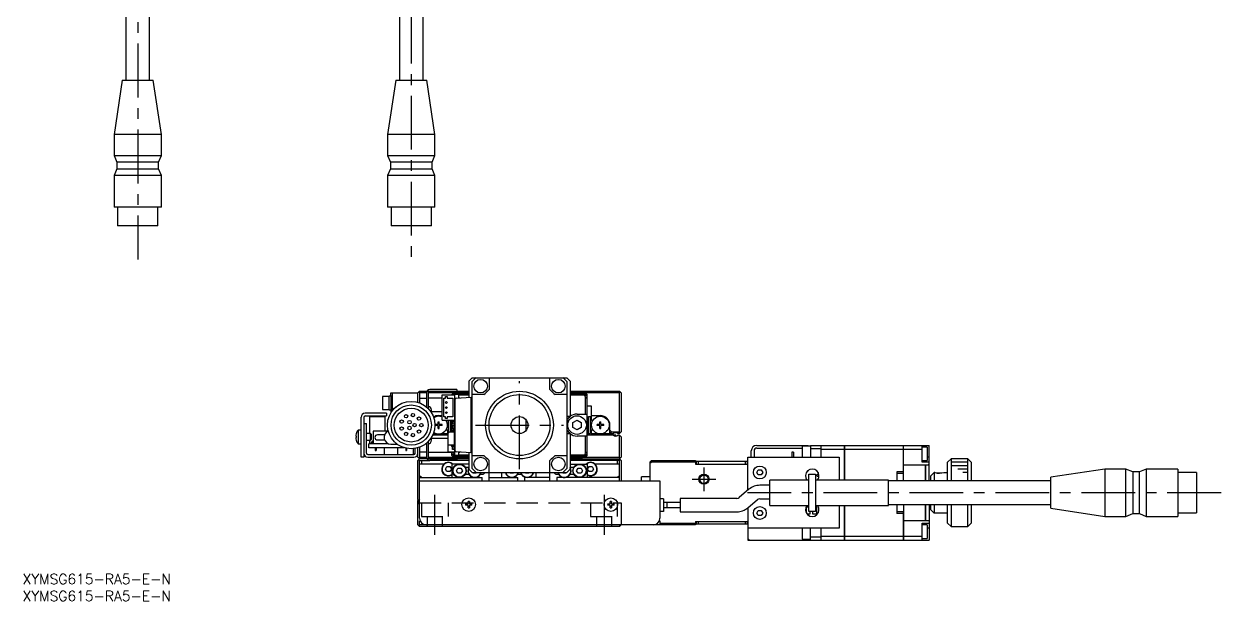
# Model space of a CAD drawing. Extents: x -1 to 743, y -8 to 429.
# Drawn here: x 0.4 to 354.1, y -8 to 162.5 of the extents above; entities that cross this region are included whole.
import ezdxf

# ---------------------------------------------------------------- set-up
doc = ezdxf.new("R2010")
doc.units = 0
doc.header["$LTSCALE"] = 0.5
doc.linetypes.add('CENTER', pattern=[50.8, 31.75, -6.35, 6.35, -6.35])
doc.linetypes.add('DASHED', pattern=[19.05, 12.7, -6.35])
for name, color, linetype in [('MSM_CENTER', 1, 'CENTER'), ('MSM_CONTINUOUS', 7, 'CONTINUOUS'), ('MSM_DASHED', 4, 'DASHED'), ('MSM_NARROW', 5, 'CONTINUOUS'), ('MSM_PART_NUMBER', 7, 'CONTINUOUS')]:
    doc.layers.add(name, color=color, linetype=linetype)
doc.styles.get("Standard").update_dxf_attribs({"font": 'txt.shx', "height": 1, "bigfont": 'bigfont.shx'})

# ---------------------------------------------------------------- blocks, each defined once
blk = doc.blocks.new('*U2')
at = {"layer": 'MSM_PART_NUMBER'}
blk.add_text('XYMSG615-RA5-E-N', height=3, dxfattribs=at).set_placement((0, -3))
blk = doc.blocks.new('*U3')
at = {"layer": 'MSM_PART_NUMBER'}
blk.add_text('XYMSG615-RA5-E-N', height=3, dxfattribs=at).set_placement((0, -8))

msp = doc.modelspace()

# ---------------------------------------------------------------- linework, layer by layer
at = {"layer": 'MSM_CENTER'}
for p, q in [((114.813965, 242.907618), (114.813965, 92.907618)), ((34, 232.907618), (34, 92.907618)), ((146.813965, 31), (146.813965, 57)), ((133.813965, 44), (159.813965, 44)), ((201.313965, 31.500001), (201.313965, 24.500001)), ((197.813965, 28.000001), (204.813965, 28.000001)), ((121.813965, 11.603242), (121.813965, 23.374891)), ((171.813965, 23.374891), (171.813965, 11.603242)), ((354.109908, 24), (214.155457, 24))]:
    msp.add_line(p, q, dxfattribs=at)
at = {"layer": 'MSM_CONTINUOUS'}
for p, q in [((30.5, 193.907618), (30.5, 145.907618)), ((37.5, 145.907618), (37.5, 193.907618)), ((111.313965, 193.907618), (111.313965, 145.907618)), ((118.313965, 145.907618), (118.313965, 193.907618)), ((29.43, 145.907618), (27, 129.907618)), ((29.43, 145.907618), (38.57, 145.907618)), ((41, 129.907618), (38.57, 145.907618)), ((110.243965, 145.907618), (107.813965, 129.907618)), ((110.243965, 145.907618), (119.383965, 145.907618)), ((121.813965, 129.907618), (119.383965, 145.907618)), ((41, 129.907618), (27, 129.907618)), ((27, 129.907618), (27, 123.707618)), ((41, 123.707618), (41, 129.907618)), ((121.813965, 129.907618), (107.813965, 129.907618)), ((107.813965, 129.907618), (107.813965, 123.707618)), ((121.813965, 123.707618), (121.813965, 129.907618)), ((27, 123.707618), (41, 123.707618)), ((27, 123.707618), (27.85, 121.707618)), ((40.15, 121.707618), (27.85, 121.707618)), ((27.85, 121.707618), (27.85, 119.707618)), ((40.15, 121.707618), (41, 123.707618)), ((40.15, 119.707618), (40.15, 121.707618)), ((107.813965, 123.707618), (121.813965, 123.707618)), ((107.813965, 123.707618), (108.663965, 121.707618)), ((120.963965, 121.707618), (108.663965, 121.707618)), ((108.663965, 121.707618), (108.663965, 119.707618)), ((120.963965, 121.707618), (121.813965, 123.707618)), ((120.963965, 119.707618), (120.963965, 121.707618)), ((27.85, 119.707618), (27, 117.707618)), ((41, 117.707618), (27, 117.707618)), ((27, 117.707618), (27, 108.407618)), ((27.85, 119.707618), (40.15, 119.707618)), ((41, 117.707618), (40.15, 119.707618)), ((41, 108.407618), (41, 117.707618)), ((108.663965, 119.707618), (107.813965, 117.707618)), ((121.813965, 117.707618), (107.813965, 117.707618)), ((107.813965, 117.707618), (107.813965, 108.407618)), ((108.663965, 119.707618), (120.963965, 119.707618)), ((121.813965, 117.707618), (120.963965, 119.707618)), ((121.813965, 108.407618), (121.813965, 117.707618)), ((41, 108.407618), (27, 108.407618)), ((28.05, 108.407618), (28.05, 102.907618)), ((39.95, 102.907618), (39.95, 108.407618)), ((121.813965, 108.407618), (107.813965, 108.407618)), ((108.863965, 108.407618), (108.863965, 102.907618)), ((120.763965, 102.907618), (120.763965, 108.407618)), ((39.95, 102.907618), (28.05, 102.907618)), ((120.763965, 102.907618), (108.863965, 102.907618)), ((132.813965, 58), (131.813965, 57)), ((131.813965, 57), (131.813965, 52.180073)), ((132.813965, 58), (160.813965, 58)), ((132.813965, 31.154768), (132.813965, 56.845233)), ((137.813965, 58), (137.813965, 54.5)), ((155.813965, 54.5), (155.813965, 58)), ((161.813965, 57), (160.813965, 58)), ((160.813965, 56.845233), (160.813965, 31.154768)), ((161.813965, 57), (161.813965, 46.6)), ((108.813965, 52.500001), (108.813965, 53.500001)), ((108.813965, 53.500001), (116.813965, 53.500001)), ((109.313965, 48.330127), (109.313965, 53.500001)), ((116.813965, 53.500001), (117.313965, 54.000001)), ((116.813965, 50.708204), (116.813965, 53.500001)), ((117.063965, 53.750001), (117.313965, 53.500001)), ((117.313965, 54.000001), (119.44794, 54.000001)), ((119.313965, 53.500001), (117.313965, 53.500001)), ((117.313965, 53.500001), (117.313965, 50.538349)), ((119.313965, 53.5), (119.313965, 49.361903)), ((119.813965, 53.8), (119.813965, 48.89898)), ((131.813965, 53.500001), (119.813965, 53.500001)), ((120.013965, 54), (128.313965, 54)), ((128.313965, 54.5), (120.313965, 54.5)), ((127.313965, 53.500001), (126.813965, 53.000001)), ((127.313965, 52.925002), (127.313965, 53.300001)), ((127.313965, 53.300001), (131.813965, 53.300001)), ((127.813965, 53.300001), (127.813965, 53.000002)), ((128.313965, 54.5), (128.313965, 54)), ((128.313965, 54.000001), (131.813965, 54.000001)), ((161.813965, 54.000001), (176.313965, 54.000001)), ((176.313965, 53.500001), (161.813965, 53.500001)), ((161.813965, 53.300001), (166.313965, 53.300001)), ((165.813965, 52.900002), (165.813965, 53.300001)), ((166.813965, 53.000001), (166.313965, 53.500001)), ((166.313965, 53.300001), (166.313965, 52.900002)), ((176.313965, 54.000001), (176.813965, 53.500001)), ((176.313965, 53.500001), (176.563965, 53.750001)), ((176.313965, 42.000001), (176.313965, 53.500001)), ((176.813965, 53.500001), (176.813965, 42.000001)), ((106.313965, 52.400001), (106.313965, 48.600001)), ((108.313965, 52.400001), (106.313965, 52.400001)), ((108.313965, 48.500001), (108.313965, 52.500001)), ((109.313965, 52.500001), (108.313965, 52.500001)), ((108.813963, 52.500001), (108.813963, 47.605548)), ((119.313965, 51.9), (117.313965, 51.9)), ((123.913965, 52), (119.813965, 52)), ((123.913965, 45.425002), (123.913965, 52.925002)), ((123.913965, 52.925002), (127.613965, 52.925002)), ((124.413965, 51.925002), (124.963965, 51.925002)), ((124.413965, 46.425002), (124.413965, 51.925002)), ((124.963965, 51.925002), (124.963965, 52.425002)), ((124.963965, 52.425002), (125.463965, 52.425002)), ((125.463965, 52.425002), (125.463965, 51.925002)), ((125.463965, 51.925002), (127.113965, 51.925002)), ((126.813965, 53.000001), (126.813965, 52.925002)), ((127.113965, 51.925002), (127.113965, 46.425002)), ((127.613965, 53.000002), (127.613965, 35.000002)), ((128.813965, 53.000002), (127.613965, 53.000002)), ((127.813965, 36.379389), (127.813965, 51.620612)), ((128.093038, 51.919881), (132.513965, 52.229022)), ((128.813965, 53.000002), (128.813965, 51.970293)), ((128.813965, 52.900002), (131.813965, 52.900002)), ((129.238827, 52.000002), (128.813965, 52.000002)), ((132.513965, 52.229022), (132.813965, 52.25)), ((132.513965, 35.770978), (132.513965, 52.229022)), ((136.313965, 53), (132.813965, 53)), ((160.813965, 53), (157.313965, 53)), ((161.813965, 52.900002), (166.313965, 52.900002)), ((166.313965, 52.28763), (166.007778, 52.900002)), ((166.313965, 52.900002), (166.813965, 52.400002)), ((166.813965, 51.78763), (166.313965, 52.28763)), ((166.313965, 47.250001), (166.313965, 52.28763)), ((166.713966, 52.500001), (166.813965, 52.500001)), ((166.813965, 35.000001), (166.813965, 53.000001)), ((166.813965, 49.700001), (168.013965, 49.700001)), ((168.013965, 49.700001), (168.013965, 45.550072)), ((100.013965, 34.500001), (100.013965, 46.300001)), ((100.813965, 46.200001), (100.813965, 34.500001)), ((107.513965, 47.500001), (101.213965, 47.500001)), ((101.313965, 46.700001), (107.513965, 46.700001)), ((102.563965, 41.500001), (102.563965, 46.500001)), ((102.563965, 46.500001), (107.063965, 46.500001)), ((106.313965, 48.600001), (108.313965, 48.600001)), ((107.063965, 46.500001), (107.063965, 42.200001)), ((107.513965, 47.500001), (107.513965, 46.700001)), ((108.313965, 48.500001), (109.452063, 48.500001)), ((109.620536, 48.693431), (109.313965, 49.000001)), ((119.313965, 49.5), (119.144092, 49.5)), ((120.813965, 47.605552), (120.813965, 48.5)), ((120.813965, 48), (123.913965, 48)), ((122.913965, 46.800001), (123.913965, 46.800001)), ((124.963965, 46.425002), (124.413965, 46.425002)), ((124.963965, 45.925002), (124.963965, 46.425002)), ((127.113965, 46.425002), (125.463965, 46.425002)), ((125.463965, 46.425002), (125.463965, 45.925002)), ((160.813965, 46.6), (161.813965, 46.6)), ((160.813965, 46.489478), (161.724706, 46.489478)), ((163.813965, 47.250001), (166.813965, 47.250001)), ((166.813965, 46.200001), (167.013965, 46.000001)), ((167.013965, 46.000001), (166.813965, 46.000001)), ((167.013965, 45.550072), (167.013965, 46.000001)), ((167.213965, 41.500001), (167.213965, 46.500001)), ((167.213965, 46.500001), (167.813965, 46.500001)), ((167.813965, 41.500001), (167.813965, 46.500001)), ((168.013965, 46.800001), (170.713965, 46.800001)), ((99.115966, 42.500001), (99.115966, 38.500001)), ((100.013965, 42.500001), (99.115966, 42.500001)), ((100.813965, 44.500001), (101.613965, 44.500001)), ((101.613965, 35.700001), (101.613965, 44.500001)), ((121.913965, 43.855001), (121.913965, 44.145001)), ((122.708965, 44.145001), (121.913965, 44.145001)), ((122.708965, 43.855001), (121.913965, 43.855001)), ((122.443958, 44.145001), (122.443958, 43.855001)), ((122.768965, 45.000001), (123.058965, 45.000001)), ((122.768965, 44.205001), (122.768965, 45.000001)), ((123.058965, 44.470008), (122.768965, 44.470008)), ((122.768965, 43.000001), (122.768965, 43.795001)), ((123.058965, 43.529995), (122.768965, 43.529995)), ((122.768965, 43.000001), (123.058965, 43.000001)), ((123.058965, 44.205001), (123.058965, 45.000001)), ((123.058965, 43.000001), (123.058965, 43.795001)), ((123.913965, 44.145001), (123.118965, 44.145001)), ((123.913965, 43.855001), (123.118965, 43.855001)), ((123.383972, 43.855001), (123.383972, 44.145001)), ((123.913965, 45.425002), (127.613965, 45.425002)), ((123.913965, 43.855001), (123.913965, 44.145001)), ((125.463965, 45.925002), (124.963965, 45.925002)), ((125.317765, 45.379061), (125.397338, 45.425002)), ((125.613965, 42.44993), (125.317765, 42.620942)), ((125.613965, 41.500001), (125.613965, 42.44993)), ((125.813965, 41.697502), (125.813965, 45.425002)), ((126.413965, 41.997502), (126.413965, 45.425002)), ((126.613965, 42.44993), (126.813965, 42.5654)), ((126.613965, 42.44993), (126.613965, 41.997502)), ((126.813965, 42.406333), (126.813965, 45.425002)), ((127.613965, 45.000002), (126.813965, 45.000002)), ((127.613965, 44.250002), (126.813965, 44.250002)), ((127.613965, 43.750002), (126.813965, 43.750002)), ((127.383965, 43.000002), (126.813965, 43.000002)), ((127.376668, 42.500002), (126.813965, 42.500002)), ((127.063965, 44.250002), (127.063965, 45.000002)), ((127.063965, 43.000002), (127.063965, 43.750002)), ((127.063965, 42.437502), (127.063965, 42.500002)), ((127.188965, 44.250002), (127.188965, 45.000002)), ((127.188965, 43.000002), (127.188965, 43.750002)), ((127.188965, 42.437502), (127.188965, 42.500002)), ((127.383965, 42.537502), (127.383965, 43.047502)), ((127.383965, 43.047502), (127.613965, 43.047502)), ((127.383965, 42.797502), (127.613965, 42.797502)), ((127.383965, 42.731107), (127.613965, 42.731107)), ((127.613965, 42.500002), (127.611828, 42.500002)), ((148.813965, 42.5), (148.813965, 45.5)), ((162.563965, 44.721689), (163.813965, 45.443377)), ((162.563965, 43.278313), (162.563965, 44.721689)), ((163.813965, 42.556626), (162.563965, 43.278313)), ((163.813965, 45.443377), (165.063965, 44.721689)), ((165.063965, 43.278313), (163.813965, 42.556626)), ((165.063965, 44.721689), (165.063965, 43.278313)), ((167.013965, 45.550072), (166.813965, 45.434602)), ((166.813965, 42.5654), (167.013965, 42.44993)), ((167.013965, 41.000001), (167.013965, 42.44993)), ((168.013965, 45.550072), (168.310166, 45.379061)), ((168.310166, 42.620942), (168.013965, 42.44993)), ((168.013965, 42.44993), (168.013965, 41.500001)), ((169.713965, 43.855001), (169.713965, 44.145001)), ((170.508965, 44.145001), (169.713965, 44.145001)), ((170.508965, 43.855001), (169.713965, 43.855001)), ((170.243958, 44.145001), (170.243958, 43.855001)), ((170.568965, 45.000001), (170.858965, 45.000001)), ((170.568965, 44.205001), (170.568965, 45.000001)), ((170.858965, 44.470008), (170.568965, 44.470008)), ((170.568965, 43.000001), (170.568965, 43.795001)), ((170.858965, 43.529995), (170.568965, 43.529995)), ((170.568965, 43.000001), (170.858965, 43.000001)), ((170.858965, 44.205001), (170.858965, 45.000001)), ((170.858965, 43.000001), (170.858965, 43.795001)), ((171.713965, 44.145001), (170.918965, 44.145001)), ((171.713965, 43.855001), (170.918965, 43.855001)), ((171.183972, 43.855001), (171.183972, 44.145001)), ((171.713965, 43.855001), (171.713965, 44.145001)), ((173.513965, 41.500001), (173.513965, 44.000001)), ((174.013965, 42.000001), (173.513965, 42.500001)), ((98.42649, 40.700001), (98.558233, 40.700001)), ((98.558233, 40.300001), (98.42649, 40.300001)), ((98.558233, 41.450001), (98.558233, 41.42871)), ((98.558233, 40.700001), (98.558233, 40.300001)), ((98.558233, 39.571292), (98.558233, 39.550001)), ((102.813965, 41.500001), (101.613985, 41.500001)), ((101.613985, 39.500001), (102.813965, 39.500001)), ((102.563965, 38.500001), (102.563965, 39.500001)), ((102.813965, 39.500001), (102.813965, 41.500001)), ((103.013965, 41.300001), (102.813965, 41.500001)), ((102.813965, 39.500001), (103.013965, 39.700001)), ((103.013965, 41.300001), (103.013965, 39.700001)), ((103.108965, 38.500001), (103.108965, 39.050001)), ((103.108965, 39.050001), (103.333965, 39.050001)), ((103.333965, 38.500001), (103.333965, 39.300001)), ((103.333965, 39.300001), (103.563965, 39.300001)), ((108.049351, 42.200001), (103.563965, 42.200001)), ((103.563965, 42.200001), (103.563965, 38.500001)), ((106.959916, 41.100001), (104.813965, 41.100001)), ((104.813965, 39.600001), (106.959916, 39.600001)), ((119.813965, 39.101021), (119.813965, 34.2)), ((120.813965, 39.5), (120.813965, 40.394449)), ((125.733965, 40), (120.813965, 40)), ((125.733965, 41.000001), (121.138521, 41.000001)), ((121.352314, 41.500001), (122.199822, 41.500001)), ((123.628108, 41.500001), (125.613965, 41.500001)), ((125.613965, 39.900002), (125.613965, 36.100002)), ((125.733965, 39.900002), (125.613965, 39.900002)), ((125.733965, 38.197502), (125.733965, 41.576081)), ((125.763254, 41.646792), (126.084676, 41.968213)), ((126.155387, 41.997502), (127.413965, 41.997502)), ((126.623965, 42.107502), (126.623965, 41.997502)), ((126.853965, 42.107502), (126.853965, 41.997502)), ((127.283965, 42.437502), (126.953965, 42.437502)), ((126.953965, 42.207502), (127.283965, 42.207502)), ((127.063965, 41.997502), (127.063965, 42.207502)), ((127.188965, 41.997502), (127.188965, 42.207502)), ((127.513965, 41.897502), (127.513965, 38.197502)), ((127.613965, 41.312502), (127.513965, 41.312502)), ((127.613965, 40.749999), (127.513965, 40.749999)), ((127.613965, 39.900002), (127.513965, 39.900002)), ((127.613965, 39.777502), (127.513965, 39.777502)), ((161.724708, 41.510522), (160.813965, 41.510522)), ((161.813965, 41.4), (160.813965, 41.4)), ((161.813965, 41.4), (161.813965, 31)), ((166.813965, 40.750001), (163.813965, 40.750001)), ((166.313965, 35.712373), (166.313965, 40.750001)), ((167.013965, 41.225001), (166.813965, 41.225001)), ((175.313965, 41.000001), (167.013965, 41.000001)), ((167.213965, 41.500001), (167.813965, 41.500001)), ((168.013965, 41.500001), (169.999822, 41.500001)), ((171.428108, 41.500001), (174.552527, 41.500001)), ((173.513965, 41.646448), (174.013965, 42.000001)), ((174.013965, 42.000001), (176.313965, 42.000001)), ((175.313965, 40.755014), (175.313965, 41.000001)), ((176.313965, 41.500001), (175.875403, 41.500001)), ((176.313965, 41.000001), (175.875403, 41.000001)), ((176.563965, 41.750001), (176.313965, 42.000001)), ((176.813965, 42.000001), (176.313965, 41.500001)), ((176.313965, 34.500001), (176.313965, 41.000001)), ((176.313965, 41.000001), (176.813965, 40.500001)), ((176.813965, 40.500001), (176.813965, 34.500001)), ((99.115966, 38.500001), (100.013965, 38.500001)), ((108.054031, 38.500001), (102.313965, 38.500001)), ((102.313965, 37.300001), (102.313965, 38.500001)), ((112.786648, 37.300001), (102.313965, 37.300001)), ((104.188965, 37.300001), (104.188965, 36.500001)), ((104.188965, 36.500001), (104.438965, 36.500001)), ((104.438965, 37.300001), (104.438965, 36.500001)), ((106.813965, 37.300001), (106.813965, 35.300001)), ((108.813965, 38.350001), (110.681471, 38.350001)), ((110.813965, 35.300001), (110.813965, 37.300001)), ((113.188965, 37.191228), (113.188965, 36.500001)), ((113.188965, 36.500001), (113.438965, 36.500001)), ((113.438965, 37.136373), (113.438965, 36.500001)), ((115.513965, 35.500001), (115.513965, 37.035088)), ((115.513965, 35.500001), (115.960375, 35.500001)), ((116.013965, 35.700001), (116.013965, 37.103624)), ((116.813965, 34.500001), (116.813965, 37.291796)), ((117.313965, 37.461652), (117.313965, 34.500001)), ((117.313965, 36.1), (119.313965, 36.1)), ((119.144092, 38.5), (119.313965, 38.5)), ((119.313965, 38.638098), (119.313965, 34.5)), ((119.813965, 36), (126.813965, 36)), ((125.613965, 36.100002), (127.613965, 36.100002)), ((127.413965, 38.097502), (125.833965, 38.097502)), ((126.623965, 38.097502), (126.623965, 37.987502)), ((126.813965, 35.000001), (126.813965, 36.100002)), ((127.313965, 35.1), (126.813965, 35.6)), ((126.813965, 35.500001), (126.913964, 35.500001)), ((126.853965, 38.097502), (126.853965, 37.987502)), ((126.926336, 36.100002), (127.313965, 35.712373)), ((126.953965, 37.887502), (127.283965, 37.887502)), ((127.283965, 37.657502), (126.953965, 37.657502)), ((127.063965, 37.887502), (127.063965, 38.097502)), ((127.063965, 36.825002), (127.063965, 37.657502)), ((127.613965, 36.825002), (127.063965, 36.825002)), ((127.313965, 36.100002), (127.313965, 35.712373)), ((127.313965, 35.712373), (127.613965, 35.112373)), ((127.383965, 37.557502), (127.383965, 37.047502)), ((127.613965, 37.363898), (127.383965, 37.363898)), ((127.613965, 37.297502), (127.383965, 37.297502)), ((127.613965, 37.047502), (127.383965, 37.047502)), ((127.613965, 37.777502), (127.529933, 37.777502)), ((132.513965, 35.770978), (128.093038, 36.08012)), ((128.813965, 36.029707), (128.813965, 35.000002)), ((128.813965, 36.000002), (129.23877, 36.000002)), ((131.813965, 35.819927), (131.813965, 31)), ((132.813965, 35.75), (132.513965, 35.770978)), ((166.007779, 35.1), (166.313965, 35.712373)), ((166.313965, 35.712373), (166.813965, 36.212373)), ((166.813965, 35.6), (166.313965, 35.1)), ((166.713966, 35.500001), (166.813965, 35.500001)), ((215.313965, 34.5), (215.313965, 36.400001)), ((216.113965, 36.400001), (216.113965, 34.5)), ((216.913965, 38.000001), (232.113965, 38.000001)), ((216.913965, 37.200001), (230.313965, 37.200001)), ((227.313965, 36), (227.313965, 34.5)), ((227.813965, 36), (227.313965, 36)), ((227.813965, 36), (227.813965, 34.5)), ((230.313965, 37.75), (230.313965, 34.5)), ((232.813965, 37.75), (230.313965, 37.75)), ((231.613965, 37.75), (231.613965, 38.000001)), ((232.113965, 38.000001), (232.113965, 37.75)), ((232.813965, 38), (232.813965, 34.5)), ((232.813965, 38), (242.803965, 38)), ((235.813965, 37), (232.813965, 37)), ((235.813965, 38), (235.813965, 34.5)), ((235.813965, 36.845233), (242.803965, 36.845233)), ((242.803965, 27.75), (242.803965, 38)), ((242.813965, 37.99), (242.803965, 37.99)), ((242.813965, 36.84134), (242.803965, 36.84134)), ((242.813965, 38), (260.303965, 38)), ((242.813965, 38), (242.813965, 27.75)), ((242.813965, 36.845233), (260.303965, 36.845233)), ((260.303965, 29.653), (260.303965, 38)), ((260.313965, 37.99), (260.303965, 37.99)), ((260.313965, 36.84134), (260.303965, 36.84134)), ((260.313965, 27.5), (260.313965, 38)), ((260.313965, 38), (267.813965, 38)), ((260.313965, 36.845233), (265.813965, 36.845233)), ((265.813965, 33), (265.813965, 38)), ((267.313965, 37.5), (265.813965, 37.5)), ((267.313965, 37.5), (267.313965, 33.5)), ((267.813965, 27.5), (267.813965, 38)), ((100.813965, 34.500001), (100.013965, 34.500001)), ((102.013965, 35.300001), (115.613965, 35.300001)), ((102.013965, 34.500001), (115.613965, 34.500001)), ((117.313965, 34.000001), (116.813965, 34.500001)), ((116.813965, 33.500001), (117.313965, 34.000001)), ((116.813965, 22.000001), (116.813965, 33.500001)), ((117.313965, 34.500001), (117.063965, 34.250001)), ((117.063965, 33.750001), (117.313965, 33.500001)), ((117.313965, 34.500001), (119.313965, 34.500001)), ((119.447939, 34.000001), (117.313965, 34.000001)), ((117.313965, 33.500001), (120.313965, 33.500001)), ((117.313965, 16.500001), (117.313965, 33.500001)), ((124.491089, 32.500001), (117.313965, 32.500001)), ((117.813965, 33.500001), (117.813965, 32.500001)), ((119.813965, 34.500001), (131.813965, 34.500001)), ((131.813965, 34.000001), (120.013965, 34.000001)), ((120.013965, 34), (128.313965, 34)), ((128.313965, 33.5), (120.313965, 33.5)), ((126.813965, 35.000001), (127.313965, 34.500001)), ((126.813965, 32.500001), (126.813965, 28.500001)), ((131.813965, 32.500001), (126.813965, 32.500001)), ((127.313965, 34.700001), (127.313965, 35.1)), ((127.613965, 35.1), (127.313965, 35.1)), ((131.813965, 34.700001), (127.313965, 34.700001)), ((128.813965, 35.000002), (127.613965, 35.000002)), ((127.813965, 35.000002), (127.813965, 34.700001)), ((128.663965, 34.350001), (128.313965, 34.000001)), ((128.313965, 34), (128.313965, 33.5)), ((131.813965, 33.500001), (128.313965, 33.500001)), ((131.813965, 34.350001), (128.663965, 34.350001)), ((131.813965, 35.1), (128.813965, 35.1)), ((132.813965, 35), (136.313965, 35)), ((137.813965, 27.500001), (137.813965, 33.5)), ((155.813965, 27.500001), (155.813965, 33.5)), ((157.313965, 35), (160.813965, 35)), ((166.313965, 35.1), (161.813965, 35.1)), ((166.313965, 34.700001), (161.813965, 34.700001)), ((161.813965, 34.500001), (176.313965, 34.500001)), ((164.963965, 34.350001), (161.813965, 34.350001)), ((161.813965, 34.000001), (176.313965, 34.000001)), ((176.313965, 33.500001), (161.813965, 33.500001)), ((161.813965, 32.500001), (166.813965, 32.500001)), ((165.313965, 34.000001), (164.963965, 34.350001)), ((165.813965, 34.700001), (165.813965, 35.1)), ((166.313965, 35.1), (166.313965, 34.700001)), ((166.313965, 34.500001), (166.813965, 35.000001)), ((166.813965, 32.500001), (166.813965, 28.500001)), ((176.313965, 32.500001), (169.136841, 32.500001)), ((175.813965, 32.500001), (175.813965, 33.500001)), ((176.563965, 34.250001), (176.313965, 34.500001)), ((176.813965, 34.500001), (176.313965, 34.000001)), ((176.813965, 33.500001), (176.313965, 34.000001)), ((176.313965, 33.500001), (176.563965, 33.750001)), ((176.313965, 27.500001), (176.313965, 33.500001)), ((176.813965, 33.500001), (176.813965, 27.500001)), ((185.313965, 33.000001), (185.813965, 33.500001)), ((185.313965, 33.000001), (185.313965, 27.500001)), ((185.926338, 33.000001), (185.313965, 32.693815)), ((185.813965, 33.500001), (198.813965, 33.500001)), ((186.426338, 33.500001), (185.926338, 33.000001)), ((198.813965, 33.000001), (185.926338, 33.000001)), ((198.813965, 33.500001), (198.813965, 32.500001)), ((198.813965, 32.500001), (214.313965, 32.500001)), ((199.113965, 32.500001), (199.113965, 33.300001)), ((199.113965, 33.300001), (214.313965, 33.300001)), ((199.613965, 33.300001), (199.613965, 32.500001)), ((213.613965, 32.500001), (213.613965, 33.300001)), ((214.113965, 33.300001), (214.113965, 32.500001)), ((214.313965, 24.789292), (214.313965, 34.5)), ((214.313965, 34.5), (241.313965, 34.5)), ((241.313965, 34.5), (241.313965, 27.75)), ((260.313965, 32.25), (266.803965, 32.25)), ((265.813965, 33.5), (267.313965, 33.5)), ((267.813965, 33), (265.813965, 33)), ((266.803965, 27.5), (266.803965, 32.25)), ((266.813965, 32.24), (266.803965, 32.24)), ((266.813965, 32.25), (266.813965, 27.5)), ((266.813965, 32.25), (267.613965, 32.25)), ((267.813965, 34.5), (267.313965, 34.5)), ((267.613965, 32.229022), (267.613965, 32.25)), ((267.813965, 32.229022), (267.613965, 32.229022)), ((274.313965, 34), (273.313965, 33)), ((273.313965, 27.5), (273.313965, 33)), ((274.313965, 34), (274.313965, 27.5)), ((279.313965, 34), (274.313965, 34)), ((279.313965, 27.5), (279.313965, 34)), ((280.313965, 33), (279.313965, 34)), ((280.313965, 33), (280.313965, 27.5)), ((117.813965, 28.500001), (117.313965, 29.000001)), ((117.313965, 28.500001), (135.813965, 28.500001)), ((124.94794, 31.000001), (125.380952, 31.750001)), ((125.380952, 30.250001), (124.94794, 31.000001)), ((125.380952, 31.750001), (126.246978, 31.750001)), ((126.246978, 30.250001), (125.380952, 30.250001)), ((126.246978, 31.750001), (126.679991, 31.000001)), ((126.679991, 31.000001), (126.246978, 30.250001)), ((128.19794, 30.500001), (128.630952, 31.250001)), ((128.630952, 29.750001), (128.19794, 30.500001)), ((128.630952, 31.250001), (129.496978, 31.250001)), ((129.496978, 29.750001), (128.630952, 29.750001)), ((129.496978, 31.250001), (129.929991, 30.500001)), ((129.929991, 30.500001), (129.496978, 29.750001)), ((131.813965, 31.500001), (130.796016, 31.500001)), ((130.796016, 29.500001), (131.831914, 29.500001)), ((131.813965, 31), (132.813965, 30)), ((132.813965, 30), (160.813965, 30)), ((133.130952, 29.750001), (132.986615, 30)), ((133.996978, 29.750001), (133.130952, 29.750001)), ((134.141315, 30), (133.996978, 29.750001)), ((135.296016, 29.500001), (135.813965, 29.500001)), ((135.813965, 27.500001), (135.813965, 28.500001)), ((137.813965, 28.500001), (146.313965, 28.500001)), ((141.613965, 28.500001), (141.613965, 30)), ((144.130952, 29.750001), (143.986615, 30)), ((144.996978, 29.750001), (144.130952, 29.750001)), ((145.141315, 30), (144.996978, 29.750001)), ((146.296016, 29.500001), (147.331914, 29.500001)), ((146.313965, 27.500001), (146.313965, 28.500001)), ((155.813965, 28.500001), (148.313965, 28.500001)), ((148.313965, 28.500001), (148.313965, 27.500001)), ((148.630952, 29.750001), (148.486615, 30)), ((149.496978, 29.750001), (148.630952, 29.750001)), ((149.641315, 30), (149.496978, 29.750001)), ((151.613965, 30), (151.613965, 28.500001)), ((157.813965, 29.500001), (158.331914, 29.500001)), ((157.813965, 28.500001), (157.813965, 27.500001)), ((176.313965, 28.500001), (157.813965, 28.500001)), ((159.630952, 29.750001), (159.486615, 30)), ((160.496978, 29.750001), (159.630952, 29.750001)), ((160.641315, 30), (160.496978, 29.750001)), ((160.813965, 30), (161.813965, 31)), ((161.796016, 29.500001), (162.831914, 29.500001)), ((162.831914, 31.500001), (161.813965, 31.500001)), ((163.69794, 30.500001), (164.130952, 31.250001)), ((164.130952, 29.750001), (163.69794, 30.500001)), ((164.130952, 31.250001), (164.996978, 31.250001)), ((164.996978, 29.750001), (164.130952, 29.750001)), ((164.996978, 31.250001), (165.429991, 30.500001)), ((165.429991, 30.500001), (164.996978, 29.750001)), ((166.94794, 31.000001), (167.380952, 31.750001)), ((167.380952, 30.250001), (166.94794, 31.000001)), ((167.380952, 31.750001), (168.246978, 31.750001)), ((168.246978, 30.250001), (167.380952, 30.250001)), ((168.246978, 31.750001), (168.679991, 31.000001)), ((168.679991, 31.000001), (168.246978, 30.250001)), ((176.313965, 29.000001), (175.813965, 28.500001)), ((182.813965, 27.500001), (182.813965, 28.750001)), ((185.313965, 28.750001), (182.813965, 28.750001)), ((216.94794, 30), (217.380952, 30.75)), ((217.380952, 29.25), (216.94794, 30)), ((217.380952, 30.75), (218.246978, 30.75)), ((218.246978, 29.25), (217.380952, 29.25)), ((218.246978, 30.75), (218.679991, 30)), ((218.679991, 30), (218.246978, 29.25)), ((232.313965, 29.5), (234.313965, 29.5)), ((232.313965, 18.5), (232.313965, 29.5)), ((234.313965, 29.5), (234.313965, 18.5)), ((234.813965, 28.925002), (234.813965, 29.425002)), ((235.268287, 29.425002), (234.813965, 29.425002)), ((234.813965, 28.925002), (235.312558, 28.925002)), ((258.313965, 30.153), (258.313965, 27.5)), ((260.303965, 30.153), (258.313965, 30.153)), ((260.313965, 29.653), (258.313965, 29.653)), ((269.313965, 30), (268.313965, 29)), ((268.313965, 27.5), (268.313965, 29)), ((269.313965, 30), (269.313965, 27.5)), ((272.31396, 30), (273.313965, 30)), ((319.813965, 31), (303.813965, 28.57)), ((303.813965, 19.43), (303.813965, 28.57)), ((319.813965, 31), (319.813965, 17)), ((326.013965, 31), (319.813965, 31)), ((326.013965, 17), (326.013965, 31)), ((328.013965, 30.15), (326.013965, 31)), ((328.013965, 30.15), (328.013965, 17.85)), ((330.013965, 30.15), (328.013965, 30.15)), ((332.013965, 31), (330.013965, 30.15)), ((330.013965, 17.85), (330.013965, 30.15)), ((332.013965, 31), (332.013965, 17)), ((341.313965, 31), (332.013965, 31)), ((341.313965, 31), (341.313965, 17)), ((346.813965, 29.95), (341.313965, 29.95)), ((346.813965, 29.95), (346.813965, 18.05)), ((117.313965, 27.500001), (188.313965, 27.500001)), ((188.313965, 27.500001), (188.313965, 16.500001)), ((214.609112, 25.036949), (211.685749, 22.583957)), ((220.813965, 26.206727), (217.82305, 26.206727)), ((220.813965, 20.25), (220.813965, 27.75)), ((232.313965, 27.75), (220.813965, 27.75)), ((255.813965, 27.75), (234.313965, 27.75)), ((234.813965, 27.75), (234.813965, 27.925002)), ((235.000494, 27.925002), (234.813965, 27.925002)), ((255.813965, 20.25), (255.813965, 27.75)), ((303.813965, 27.5), (255.813965, 27.5)), ((117.313965, 21.500001), (116.813965, 22.000001)), ((116.813965, 21.700001), (116.913965, 21.800001)), ((116.813965, 14.500001), (116.813965, 21.700001)), ((116.813965, 21.225001), (117.313965, 21.225001)), ((116.913965, 21.700001), (116.913965, 21.900001)), ((117.313965, 22.000001), (117.063965, 21.750001)), ((117.213965, 21.400001), (117.313965, 21.400001)), ((131.613965, 20.700001), (131.613965, 21.42871)), ((132.013965, 21.42871), (132.013965, 20.700001)), ((173.613965, 20.700001), (173.613965, 21.42871)), ((174.013965, 21.42871), (174.013965, 20.700001)), ((189.313965, 22.200001), (188.313965, 22.200001)), ((189.313965, 22.200001), (189.313965, 18.500001)), ((194.313965, 22.350001), (194.313965, 18.350001)), ((211.042962, 22.350001), (194.313965, 22.350001)), ((214.2569, 19.519779), (217.180262, 21.972771)), ((217.82305, 22.206727), (220.813965, 22.206727)), ((116.813965, 21.000001), (117.313965, 20.500001)), ((116.813965, 21.000001), (117.313965, 21.000001)), ((130.885256, 20.700001), (131.613965, 20.700001)), ((131.613965, 20.300001), (130.885256, 20.300001)), ((131.613965, 19.571292), (131.613965, 20.300001)), ((132.013965, 20.700001), (132.742674, 20.700001)), ((132.013965, 20.300001), (132.013965, 19.571292)), ((132.742674, 20.300001), (132.013965, 20.300001)), ((172.885256, 20.700001), (173.613965, 20.700001)), ((173.613965, 20.300001), (172.885256, 20.300001)), ((173.613965, 19.571292), (173.613965, 20.300001)), ((174.013965, 20.700001), (174.742674, 20.700001)), ((174.742674, 20.300001), (174.013965, 20.300001)), ((174.013965, 20.300001), (174.013965, 19.571292)), ((189.313965, 18.500001), (188.313965, 18.500001)), ((194.313965, 21.100001), (189.313965, 21.100001)), ((189.313965, 19.600001), (194.313965, 19.600001)), ((190.313965, 21.100001), (190.313965, 19.600001)), ((194.313965, 18.350001), (211.042962, 18.350001)), ((214.313965, 19.567663), (214.313965, 10)), ((216.94794, 18), (217.380952, 18.75)), ((217.380952, 17.25), (216.94794, 18)), ((217.380952, 18.75), (218.246978, 18.75)), ((218.246978, 18.75), (218.679991, 18)), ((218.679991, 18), (218.246978, 17.25)), ((220.813965, 20.25), (232.313965, 20.25)), ((232.313965, 19.777502), (231.481465, 19.777502)), ((231.481465, 19.777502), (231.481465, 18.198786)), ((231.731088, 17.777502), (232.731465, 17.777502)), ((234.313965, 18.5), (232.313965, 18.5)), ((232.731465, 17.777502), (232.731465, 18.5)), ((233.386465, 18.5), (233.386465, 17.777502)), ((233.386465, 17.777502), (234.636465, 17.777502)), ((234.313965, 20.25), (255.813965, 20.25)), ((234.636465, 19.777502), (234.313965, 19.777502)), ((234.636465, 17.777502), (234.636465, 19.777502)), ((241.313965, 20.25), (241.313965, 13.5)), ((242.803965, 10), (242.803965, 20.25)), ((242.813965, 20.25), (242.813965, 10)), ((255.813965, 20.5), (303.813965, 20.5)), ((258.313965, 20.5), (258.313965, 17.847)), ((260.313965, 18.347), (258.313965, 18.347)), ((260.303965, 17.847), (258.313965, 17.847)), ((260.303965, 10), (260.303965, 18.347)), ((260.313965, 20.5), (260.313965, 10)), ((266.803965, 15.75), (266.803965, 20.5)), ((266.813965, 20.5), (266.813965, 15.75)), ((267.813965, 20.5), (267.813965, 10)), ((268.313965, 19), (268.313965, 20.5)), ((268.313965, 19), (269.313965, 18)), ((269.313965, 20.5), (269.313965, 18)), ((273.313965, 18), (269.313965, 18)), ((273.313965, 15), (273.313965, 20.5)), ((274.313965, 20.5), (274.313965, 14)), ((279.313965, 14), (279.313965, 20.5)), ((280.313965, 20.5), (280.313965, 15)), ((303.813965, 19.43), (319.813965, 17)), ((326.013965, 17), (328.013965, 17.85)), ((328.013965, 17.85), (330.013965, 17.85)), ((330.013965, 17.85), (332.013965, 17)), ((341.313965, 18.05), (346.813965, 18.05)), ((117.313965, 14.000001), (116.813965, 14.500001)), ((117.313965, 14.500001), (117.063965, 14.250001)), ((117.313965, 14.500001), (117.313965, 15.700001)), ((198.813965, 14.500001), (117.313965, 14.500001)), ((176.563965, 14.250001), (176.313965, 14.500001)), ((176.313965, 14.000001), (176.813965, 14.500001)), ((188.313965, 15.700001), (188.313965, 14.500001)), ((188.313965, 15.000001), (198.813965, 15.000001)), ((198.813965, 15.500001), (214.313965, 15.500001)), ((198.813965, 15.500001), (198.813965, 14.500001)), ((199.113965, 14.700001), (199.113965, 15.500001)), ((214.113965, 14.700001), (199.113965, 14.700001)), ((199.613965, 15.500001), (199.613965, 14.700001)), ((213.613965, 14.700001), (213.613965, 15.500001)), ((214.113965, 15.500001), (214.113965, 14.700001)), ((218.246978, 17.25), (217.380952, 17.25)), ((266.803965, 15.75), (260.313965, 15.75)), ((265.813965, 15), (267.813965, 15)), ((265.813965, 10), (265.813965, 15)), ((267.313965, 14.5), (265.813965, 14.5)), ((266.813965, 15.76), (266.803965, 15.76)), ((267.613965, 15.75), (266.813965, 15.75)), ((267.313965, 14.5), (267.313965, 10.5)), ((267.613965, 15.770978), (267.813965, 15.770978)), ((267.613965, 15.75), (267.613965, 15.770978)), ((273.313965, 15), (274.313965, 14)), ((279.313965, 14), (280.313965, 15)), ((319.813965, 17), (326.013965, 17)), ((332.013965, 17), (341.313965, 17)), ((176.313965, 14.000001), (117.313965, 14.000001)), ((241.313965, 13.5), (214.313965, 13.5)), ((230.313965, 13.5), (230.313965, 10.25)), ((232.813965, 10), (232.813965, 13.5)), ((232.813965, 11), (235.813965, 11)), ((235.813965, 13.5), (235.813965, 10)), ((235.813965, 11.154768), (242.803965, 11.154768)), ((242.813965, 11.158661), (242.803965, 11.158661)), ((242.813965, 11.154768), (260.303965, 11.154768)), ((260.313965, 11.158661), (260.303965, 11.158661)), ((260.313965, 11.154768), (265.813965, 11.154768)), ((267.813965, 13.5), (267.313965, 13.5)), ((274.313965, 14), (279.313965, 14)), ((214.813965, 10), (214.313965, 10.5)), ((214.313965, 10), (242.803965, 10)), ((230.313965, 10.25), (232.813965, 10.25)), ((242.813965, 10.01), (242.803965, 10.01)), ((242.813965, 10), (260.303965, 10)), ((260.313965, 10.01), (260.303965, 10.01)), ((260.313965, 10), (267.813965, 10)), ((265.813965, 10.5), (267.313965, 10.5))]:
    msp.add_line(p, q, dxfattribs=at)
for centre, radius in [((135.313965, 55.5), 2), ((158.313965, 55.5), 2), ((146.813965, 44), 10), ((114.813965, 44), 7), ((114.813965, 44), 5.95), ((125.213965, 50.675002), 0.25), ((146.813965, 44), 9), ((114.813965, 44), 5), ((113.313965, 46.598076), 0.5), ((115.33491, 46.954424), 0.5), ((117.112098, 45.928363), 0.5), ((125.213965, 49.175002), 0.25), ((125.213965, 47.675002), 0.25), ((146.813965, 44), 2.5), ((163.813965, 44.000001), 2.75), ((170.713965, 44.000001), 2.6), ((111.994887, 45.026061), 0.5), ((111.994887, 42.97394), 0.5), ((114.313965, 44.866026), 0.5), ((114.313965, 43.133975), 0.5), ((115.813965, 44), 0.5), ((117.112098, 42.071637), 0.5), ((117.813965, 44), 0.5), ((113.313965, 41.401924), 0.5), ((115.33491, 41.045577), 0.5), ((129.063965, 30.500001), 2), ((129.063965, 30.500001), 1.9), ((135.313965, 32.5), 2), ((158.313965, 32.5), 2), ((164.563965, 30.500001), 2), ((164.563965, 30.500001), 1.9), ((217.813965, 30), 1.9), ((201.313965, 28.000001), 1.2295), ((131.813965, 20.500001), 2), ((173.813965, 20.500001), 2), ((217.813965, 18), 1.9)]:
    msp.add_circle(centre, radius, dxfattribs=at)
for centre, radius, start, end in [((146.813965, 44), 19, 132.536898, 137.463102), ((146.813965, 44), 19, 42.536898, 47.463102), ((120.313965, 53.5), 1, 90, 180), ((120.013965, 53.8), 0.2, 90, 180), ((123.649887, 67.164079), 19, 311.799844, 318.200156), ((169.978044, 67.164079), 19, 221.799844, 228.200156), ((128.113965, 51.620612), 0.3, 94, 180), ((101.213965, 46.300001), 1.2, 90, 180), ((101.313965, 46.200001), 0.5, 90, 180), ((110.813965, 48.5), 1, 118.998818, 143.130031), ((119.813965, 48.5), 1, 0, 90), ((122.913965, 44.000001), 2.8, 90, 122.617037), ((122.913965, 44.000001), 2.6, 67.380135, 123.69992639), ((163.814161, 43.999858), 3.250236, 130.005608, 157.386449), ((163.813965, 44.000001), 3.25, 90, 130.004596), ((170.713965, 44.000001), 2.8, 0, 90), ((101.613965, 40.500001), 3.2, 141.317813, 162.729995), ((122.913965, 44.000001), 2.6, 236.300084, 33.23520145), ((122.708965, 44.205001), 0.06, 270, 0), ((122.708965, 43.795001), 0.06, 0, 90), ((123.118965, 44.205001), 0.06, 180, 270), ((123.118965, 43.795001), 0.06, 90, 180), ((126.228965, 43.885001), 1.75, 121.378274, 127.005971), ((126.228965, 44.115001), 1.75, 232.994029, 238.621726), ((126.113964, 44.000001), 1.5875, 116.150636, 126.197192), ((126.113964, 44.000001), 1.5875, 233.802808, 259.106984), ((126.113964, 44.000001), 1.5875, 280.89309, 296.164224), ((129.313965, 44.000001), 2.6, 164.057631, 195.942369), ((127.283965, 42.537502), 0.1, 270, 0), ((127.283965, 42.537502), 0.33, 270, 0), ((163.814203, 44.000176), 3.250287, 202.605695, 229.994227), ((167.513964, 44.000001), 1.5875, 100.893016, 116.164144), ((164.313965, 44.000001), 2.6, 344.057631, 15.94236116), ((167.513964, 44.000001), 1.5875, 243.835856, 259.106984), ((167.513964, 44.000001), 1.5875, 53.802745, 79.10691), ((167.513964, 44.000001), 1.5875, 280.89309, 306.197255), ((167.398965, 43.885001), 1.75, 52.994029, 58.621726), ((167.398965, 44.115001), 1.75, 301.378274, 307.005971), ((170.508965, 44.205001), 0.06, 270, 0), ((170.508965, 43.795001), 0.06, 0, 90), ((170.918965, 44.205001), 0.06, 180, 270), ((170.918965, 43.795001), 0.06, 90, 180), ((101.613965, 40.500001), 3.193744, 163.094742, 176.40965), ((101.613965, 40.500001), 3.193744, 183.59035, 196.905258), ((101.613965, 40.500001), 3.2, 197.270005, 218.682187), ((104.813965, 40.350001), 0.75, 90, 270), ((108.813965, 40.350001), 2, 112.462315, 270), ((110.813965, 39.5), 1, 215.099562, 241.001182), ((119.813965, 39.5), 1, 270, 0), ((125.833965, 41.576081), 0.1, 135, 180), ((126.155387, 41.897502), 0.1, 90, 135), ((126.953965, 42.107502), 0.33, 90, 180), ((126.953965, 42.107502), 0.1, 90, 180), ((127.413965, 41.897502), 0.1, 0, 90), ((163.813965, 44.000001), 3.25, 229.995459, 270), ((175.213965, 40.750001), 1, 48.590378, 131.409622), ((175.213965, 41.750001), 1, 228.590378, 311.409622), ((102.013965, 35.700001), 1.2, 180, 270), ((102.013965, 35.700001), 0.4, 180, 270), ((115.613965, 35.700001), 0.4, 270, 0), ((115.613965, 35.700001), 1.2, 270, 0), ((125.833965, 38.197502), 0.1, 180, 270), ((126.953965, 37.987502), 0.33, 180, 270), ((126.953965, 37.987502), 0.1, 180, 270), ((127.283965, 37.557502), 0.33, 0, 90), ((127.283965, 37.557502), 0.1, 0, 90), ((127.413965, 38.197502), 0.1, 270, 0), ((128.113965, 36.379389), 0.3, 180, 266), ((216.913965, 36.400001), 1.6, 90, 180), ((216.913965, 36.400001), 0.8, 90, 180), ((120.313965, 34.5), 1, 180, 270), ((120.013965, 34.2), 0.2, 180, 270), ((125.813965, 31.000001), 2, 48.590378, 300.00001398), ((125.813965, 31.000001), 1.9, 52.136354, 301.75687447), ((123.649887, 20.835922), 19, 41.799844, 48.200156), ((169.978044, 20.835922), 19, 131.799844, 138.200156), ((167.813965, 31.000001), 2, 240, 131.40962888), ((167.813965, 31.000001), 1.9, 238.243136, 127.86365038), ((133.563965, 30.500001), 2, 150, 345.52248483), ((133.563965, 30.500001), 1.9, 157.080458, 344.74246009), ((146.813965, 44), 19, 222.536898, 227.463102), ((135.813965, 30.500001), 1, 270, 329.999934), ((144.563965, 30.500001), 2, 194.477542, 345.52248483), ((144.563965, 30.500001), 1.9, 195.257555, 344.74246009), ((149.063965, 30.500001), 2, 194.477542, 345.52248483), ((149.063965, 30.500001), 1.9, 195.257555, 344.74246009), ((157.813965, 30.500001), 1, 210.000066, 270), ((160.063965, 30.500001), 2, 194.477542, 29.99999526), ((160.063965, 30.500001), 1.9, 195.257555, 22.91955471), ((146.813965, 44), 19, 312.536898, 317.463102), ((233.313965, 29), 2, 321.317813, 218.68215917), ((232.013965, 30.667502), 0.2, 255.074363, 0.806255), ((270.813965, 35.868574), 6.000222, 257.975752, 282.024248), ((217.82305, 21.206727), 5, 90, 130), ((117.213965, 21.700001), 0.3, 180, 270), ((131.813965, 20.500001), 0.95, 77.846803, 102.153197), ((173.813965, 20.500001), 0.95, 77.846803, 102.153197), ((211.042962, 23.350001), 1, 270, 310), ((217.82305, 21.206727), 1, 90, 130), ((131.813965, 20.500001), 0.95, 167.846803, 192.153197), ((131.813965, 20.500001), 0.435085, 152.633517, 207.366483), ((131.813965, 20.500001), 0.435085, 62.633517, 117.366483), ((131.813965, 20.500001), 0.435085, 242.633517, 297.366483), ((131.813965, 20.500001), 0.95, 257.846803, 282.153197), ((131.813965, 20.500001), 0.435085, 332.633517, 27.366483), ((131.813965, 20.500001), 0.95, 347.846803, 12.153197), ((173.813965, 20.500001), 0.95, 167.846803, 192.153197), ((173.813965, 20.500001), 0.435085, 152.633517, 207.366483), ((173.813965, 20.500001), 0.435085, 62.633517, 117.366483), ((173.813965, 20.500001), 0.435085, 242.633517, 297.366483), ((173.813965, 20.500001), 0.95, 257.846803, 282.153197), ((173.813965, 20.500001), 0.435085, 332.633517, 27.366483), ((173.813965, 20.500001), 0.95, 347.846803, 12.153197), ((211.042962, 23.350001), 5, 270, 310), ((233.313965, 19), 2, 141.317813, 38.68219661), ((119.313965, 16.500001), 2, 180, 270), ((186.313965, 16.500001), 2, 270, 0)]:
    msp.add_arc(centre, radius, start, end, dxfattribs=at)
at = {"layer": 'MSM_DASHED'}
for p, q in [((117.313965, 21.000001), (176.813965, 21.000001)), ((117.813965, 21.000001), (117.813965, 17.000001)), ((125.813965, 17.000001), (125.813965, 21.000001)), ((167.813965, 21.000001), (167.813965, 17.000001)), ((175.813965, 17.000001), (175.813965, 21.000001)), ((176.813965, 21.000001), (176.813965, 14.500001)), ((117.813965, 17.000001), (125.813965, 17.000001)), ((119.563965, 17.000001), (119.563965, 14.000001)), ((124.063965, 14.000001), (124.063965, 17.000001)), ((167.813965, 17.000001), (175.813965, 17.000001)), ((169.563965, 17.000001), (169.563965, 14.000001)), ((174.063965, 14.000001), (174.063965, 17.000001))]:
    msp.add_line(p, q, dxfattribs=at)
at = {"layer": 'MSM_NARROW'}
for p, q in [((279.313965, 33), (274.313965, 33)), ((279.313965, 32), (274.313965, 32)), ((269.552546, 29.944846), (269.31397, 30)), ((279.313965, 31), (276.313965, 31)), ((279.313965, 30), (277.813965, 30))]:
    msp.add_line(p, q, dxfattribs=at)
msp.add_circle((201.313965, 28.000001), 1.5, dxfattribs=at)
msp.add_arc((270.817083, 35.788749), 5.979152, 257.790253, 284.498191, dxfattribs=at)

# ---------------------------------------------------------------- block references
at = {"layer": 'MSM_CONTINUOUS'}
for name in ['*U2', '*U3']:
    msp.add_blockref(name, (0, 0), dxfattribs=at)

doc.saveas('drawing.dxf')
